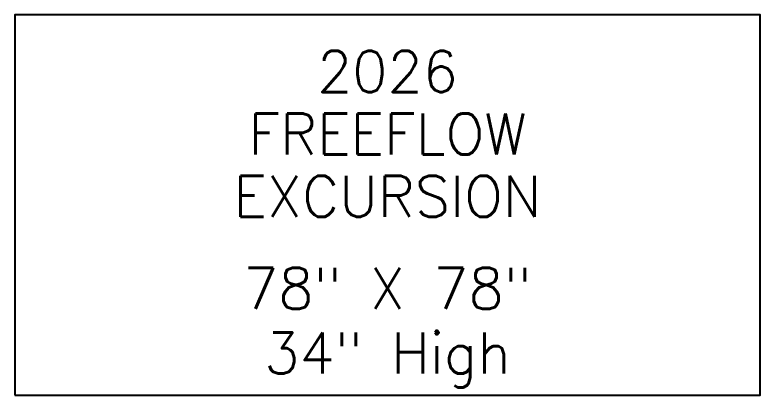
# Model space of a CAD drawing. Extents: x -50 to 28, y -10 to 124.
# Drawn here: x -47.8 to 24.8, y 87.2 to 124.2 of the extents above; entities that cross this region are included whole.
import ezdxf
from ezdxf.enums import TextEntityAlignment as Align

# ---------------------------------------------------------------- set-up
doc = ezdxf.new("R2010")
doc.units = 0
doc.header["$MEASUREMENT"] = 0
doc.layers.add('DIM', color=3, linetype='Continuous')
doc.styles.add('SIMPLEX', font='simplex')

msp = doc.modelspace()

# ---------------------------------------------------------------- linework, layer by layer
at = {"layer": 'DIM', "color": 4}
msp.add_lwpolyline([(-47.758, 87.21), (24.795, 87.21), (24.795, 124.19), (-47.758, 124.19)], close=True, dxfattribs=at)

# ---------------------------------------------------------------- texts
at = {"layer": 'DIM', "style": 'SIMPLEX'}
for s, p in [('2026', (-11.482, 116.689)), ('FREEFLOW', (-11.482, 110.615)), ('EXCURSION', (-11.482, 104.541)), ('78" X 78"', (-11.482, 95.584)), ('34" High', (-11.482, 89.296))]:
    msp.add_text(s, height=4, dxfattribs=at).set_placement(p, align=Align.CENTER)

doc.saveas('drawing.dxf')
